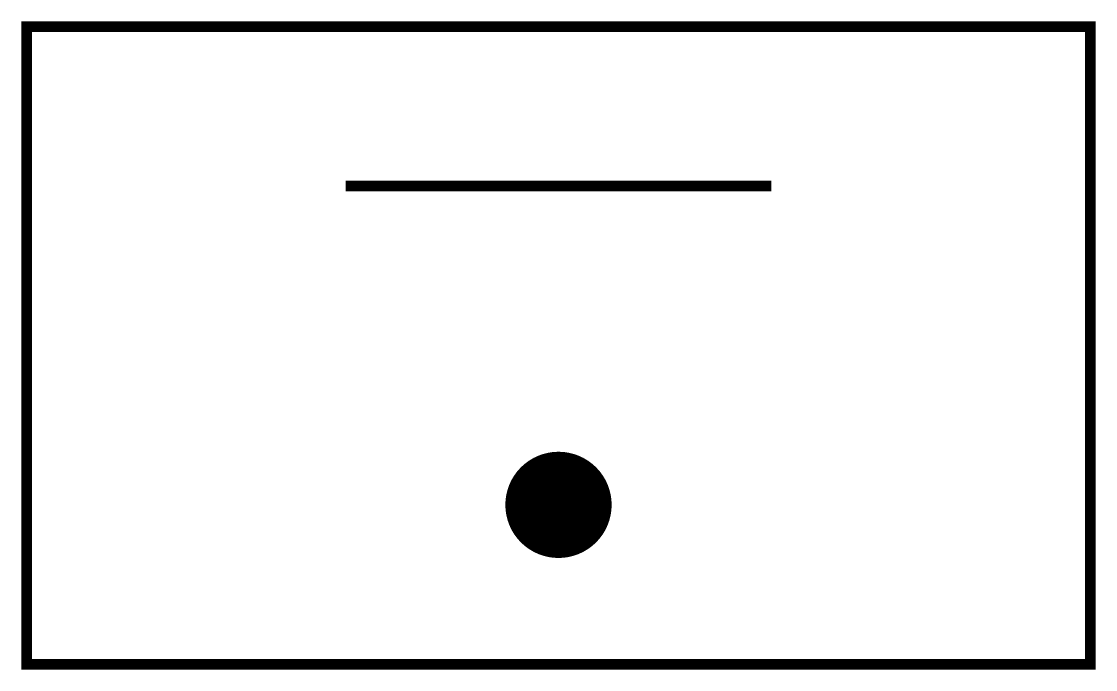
# Model space of a CAD drawing. Header units: inches. Extents: x -5.1 to 5.1, y -6 to 0.1.
import ezdxf

# ---------------------------------------------------------------- set-up
doc = ezdxf.new("R2010")
doc.units = ezdxf.units.IN
doc.header["$MEASUREMENT"] = 0

msp = doc.modelspace()

# ---------------------------------------------------------------- linework, layer by layer
at = {"color": 7, "const_width": 0.1}
msp.add_lwpolyline([(-5, -6), (5, -6), (5, 0), (-5, 0)], close=True, dxfattribs=at)
msp.add_lwpolyline([(-2, -1.5), (2, -1.5)], dxfattribs=at)
at = {"const_width": 0.5}
msp.add_lwpolyline([(-0.25, -4.5, 1), (0.25, -4.5, 1)], format="xyb", close=True, dxfattribs=at)

doc.saveas('drawing.dxf')
